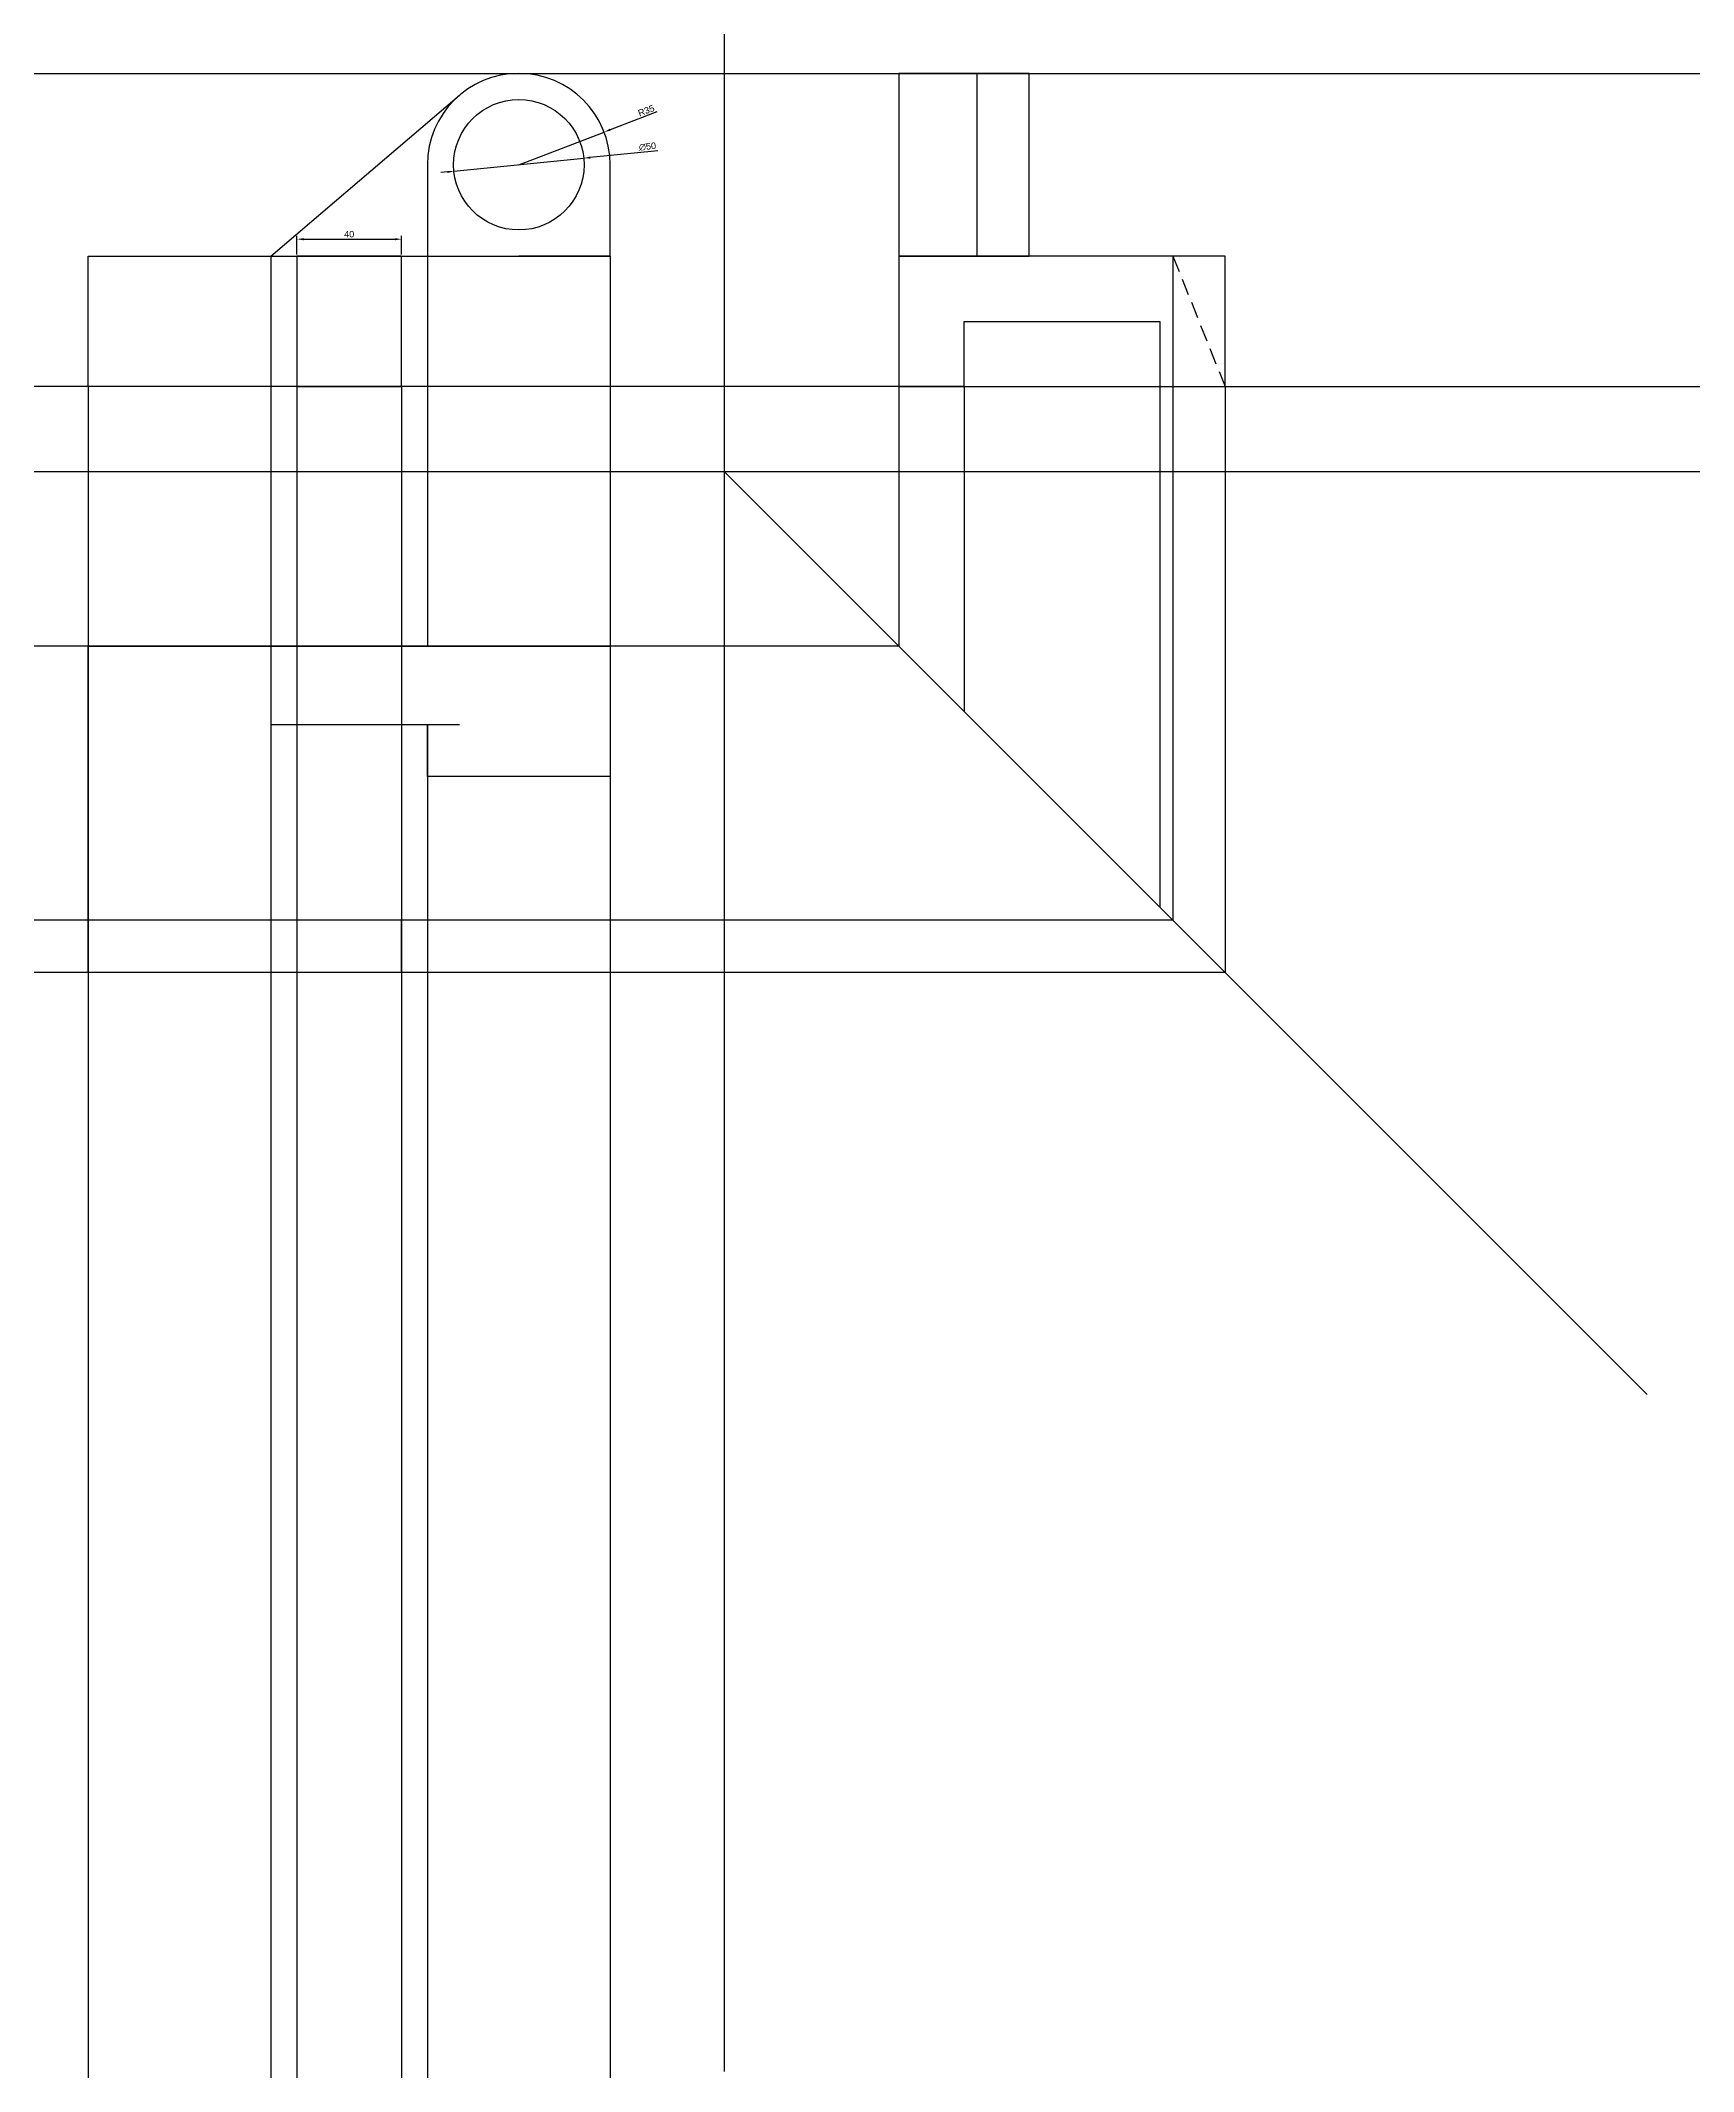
# Model space of a CAD drawing. Header units: millimetres. Extents: x 1798 to 3724, y 722 to 1977.
# Drawn here: x 2431 to 3064, y 722 to 1500 of the extents above; entities that cross this region are included whole.
import ezdxf

# ---------------------------------------------------------------- set-up
doc = ezdxf.new("R2010")
doc.units = ezdxf.units.MM
doc.linetypes.add('HIDDEN', pattern=[9.525, 6.35, -3.175])
doc.styles.get("Standard").update_dxf_attribs({"font": 'arial.ttf'})
doc.dimstyles.new('ISO-25', dxfattribs={"dimtxt": 2.5, "dimasz": 2.5, "dimexe": 1.25, "dimexo": 0.625, "dimtad": 1, "dimtxsty": 'Standard', "dimcen": 2.5, "dimadec": 0, "dimazin": 0, "dimtfac": 1, "dimtmove": 0, "dimatfit": 3, "dimfxl": 1, "dimarcsym": 0})

# ---------------------------------------------------------------- blocks, each defined once
blk = doc.blocks.new('*D2')
at = {"color": 0, "lineweight": -2, "transparency": 16777216}
for p, q in [((2529.06, 1417.88), (2529.06, 1424.98)), ((2569.06, 1417.88), (2569.06, 1424.98)), ((2531.56, 1423.73), (2566.56, 1423.73))]:
    blk.add_line(p, q, dxfattribs=at)
at = {"color": 0, "transparency": 16777216}
for points in [[(2531.56, 1424.14), (2531.56, 1423.31), (2529.06, 1423.73)], [(2566.56, 1424.14), (2566.56, 1423.31), (2569.06, 1423.73)]]:
    blk.add_solid(points, dxfattribs=at)
at = {"layer": 'Defpoints', "color": 0, "transparency": 16777216}
for p in [(2529.06, 1417.25), (2569.06, 1423.73), (2569.06, 1417.25)]:
    blk.add_point(p, dxfattribs=at)
at = {"color": 0, "transparency": 16777216, "insert": (2549.06, 1425.63), "char_height": 2.5, "attachment_point": 5}
blk.add_mtext('40', dxfattribs=at)
blk = doc.blocks.new('*D3')
at = {"color": 0, "lineweight": -2, "transparency": 16777216}
for p, q in [((2667.3, 1457.62), (2641.42, 1455.01)), ((2586.69, 1449.5), (2584.21, 1449.25)), ((2589.18, 1449.75), (2638.93, 1454.76))]:
    blk.add_line(p, q, dxfattribs=at)
at = {"color": 0, "transparency": 16777216}
for points in [[(2641.37, 1455.42), (2641.46, 1454.6), (2638.93, 1454.76)], [(2586.65, 1449.91), (2586.74, 1449.08), (2589.18, 1449.75)]]:
    blk.add_solid(points, dxfattribs=at)
at = {"layer": 'Defpoints', "color": 0, "transparency": 16777216}
for p in [(2589.18, 1449.75), (2638.93, 1454.76)]:
    blk.add_point(p, dxfattribs=at)
at = {"color": 0, "transparency": 16777216, "insert": (2663.35, 1459.2), "char_height": 2.5, "attachment_point": 5, "rotation": 5.75417}
blk.add_mtext('∅50', dxfattribs=at)
blk = doc.blocks.new('*D4')
at = {"color": 0, "lineweight": -2, "transparency": 16777216}
for p, q in [((2666.93, 1472.52), (2649.07, 1465.67)), ((2614.06, 1452.25), (2646.74, 1464.78))]:
    blk.add_line(p, q, dxfattribs=at)
at = {"color": 0, "transparency": 16777216}
blk.add_solid([(2648.92, 1466.06), (2649.22, 1465.28), (2646.74, 1464.78)], dxfattribs=at)
at = {"layer": 'Defpoints', "color": 0, "transparency": 16777216}
for p in [(2646.74, 1464.78), (2614.06, 1452.25)]:
    blk.add_point(p, dxfattribs=at)
at = {"color": 0, "transparency": 16777216, "insert": (2662.87, 1473), "char_height": 2.5, "attachment_point": 5, "rotation": 20.96659}
blk.add_mtext('R35', dxfattribs=at)

msp = doc.modelspace()

# ---------------------------------------------------------------- linework, layer by layer
for p, q in [((2692.793, 1977.394), (2692.793, 721.758)), ((2579.055, 1417.253), (2579.055, 1267.809)), ((2864.652, 1417.253), (2864.652, 1162.809)), ((2759.652, 1367.253), (2759.652, 1267.809)), ((2784.652, 1367.253), (2859.652, 1367.253)), ((2784.652, 1367.253), (2784.652, 1242.809)), ((2859.652, 1367.253), (2859.652, 1167.809)), ((2884.652, 1367.253), (2884.652, 1142.809)), ((1797.576, 1334.667), (3723.95, 1334.667)), ((2692.793, 1334.667), (3046.346, 981.114))]:
    msp.add_line(p, q)
at = {"lineweight": 30}
for p, q in [((2789.652, 1487.253), (2759.652, 1487.253)), ((2759.652, 1487.253), (2759.652, 1417.253)), ((2789.652, 1417.253), (2789.652, 1487.253)), ((2809.652, 1487.253), (2789.652, 1487.253)), ((2809.652, 1417.253), (2809.652, 1487.253)), ((2809.652, 1487.253), (2809.652, 1487.253)), ((2519.055, 1417.253), (2591.348, 1478.887)), ((2579.055, 1452.253), (2579.055, 1417.253)), ((2649.055, 1417.253), (2649.055, 1452.253)), ((2449.055, 1367.253), (2449.055, 1417.253)), ((2449.055, 1417.253), (2529.055, 1417.253)), ((2449.055, 1417.253), (2519.055, 1417.253)), ((2529.055, 1417.253), (2529.055, 1367.253)), ((2569.055, 1417.253), (2529.055, 1417.253)), ((2529.055, 1417.253), (2649.055, 1417.253)), ((2569.055, 1367.253), (2569.055, 1417.253)), ((2649.055, 1417.253), (2614.055, 1417.253)), ((2649.055, 1417.253), (2649.055, 1367.253)), ((2884.652, 1417.253), (2759.652, 1417.253)), ((2759.652, 1417.253), (2759.652, 1367.253)), ((2759.652, 1417.253), (2789.652, 1417.253)), ((2789.652, 1417.253), (2809.652, 1417.253)), ((2884.652, 1417.253), (2864.652, 1417.253)), ((2884.652, 1367.253), (2884.652, 1417.253)), ((2784.652, 1367.253), (2784.652, 1392.253)), ((2784.652, 1392.253), (2859.652, 1392.253)), ((2859.652, 1392.253), (2859.652, 1367.253)), ((2529.055, 1367.253), (2449.055, 1367.253)), ((2569.055, 1367.253), (2529.055, 1367.253)), ((2529.055, 1367.253), (2569.055, 1367.253)), ((2649.055, 1367.253), (2569.055, 1367.253)), ((2759.652, 1367.253), (2784.652, 1367.253)), ((2759.652, 1367.253), (2784.652, 1367.253)), ((2859.652, 1367.253), (2884.652, 1367.253)), ((2449.055, 1267.809), (2649.055, 1267.809)), ((2449.055, 1142.809), (2449.055, 1267.809)), ((2519.055, 1267.809), (2519.055, 1237.809)), ((2591.348, 1267.809), (2519.055, 1267.809)), ((2579.055, 1267.809), (2649.055, 1267.809)), ((2649.055, 1267.809), (2649.055, 1217.809)), ((2649.055, 1267.809), (2649.055, 1217.809)), ((2649.055, 1267.809), (2649.055, 1142.809)), ((2519.055, 1237.809), (2591.348, 1237.809)), ((2579.055, 1217.809), (2579.055, 1237.809)), ((2649.055, 1217.809), (2579.055, 1217.809)), ((2569.055, 1162.809), (2529.055, 1162.809)), ((2529.055, 1162.809), (2529.055, 1142.809)), ((2569.055, 1142.809), (2569.055, 1162.809)), ((2649.055, 1142.809), (2449.055, 1142.809)), ((2529.055, 1142.809), (2529.055, 1142.809))]:
    msp.add_line(p, q, dxfattribs=at)
at = {"linetype": 'HIDDEN', "lineweight": 30}
msp.add_line((2864.652, 1417.253), (2884.652, 1367.253), dxfattribs=at)
msp.add_xline((2614.055, 1487.253), (1, 0))
for p, direction in [((2519.055, 1417.253), (0, -1)), ((2784.652, 1367.253), (-1, 0)), ((2449.055, 1367.253), (0, -1)), ((2529.055, 1367.253), (0, -1)), ((2569.055, 1367.253), (0, -1)), ((2649.055, 1367.253), (0, -1)), ((2859.652, 1367.253), (1, 0)), ((2759.652, 1267.809), (-1, 0)), ((2579.055, 1237.809), (0, -1)), ((2864.652, 1162.809), (-1, 0)), ((2884.652, 1142.809), (-1, 0))]:
    msp.add_ray(p, direction)
at = {"lineweight": 30}
msp.add_circle((2614.055, 1452.253), 25, dxfattribs=at)
msp.add_arc((2614.055, 1452.253), 35, 0, 180, dxfattribs=at)

# ---------------------------------------------------------------- dimensions: what is measured, and where the dimension line sits
dim = msp.add_radius_dim(center=(2614.055, 1452.253), mpoint=(2646.738, 1464.777), dimstyle='ISO-25')
dim.commit()
dim.dimension.update_dxf_attribs({"geometry": '*D4', "text_midpoint": (2663.55, 1471.219), "dimtype": 164})
dim = msp.add_diameter_dim_2p(p1=(2589.181, 1449.747), p2=(2638.929, 1454.76), dimstyle='ISO-25')
dim.commit()
dim.dimension.update_dxf_attribs({"geometry": '*D3', "text_midpoint": (2663.55, 1457.241), "dimtype": 163})
dim = msp.add_linear_dim(base=(2569.055, 1423.727), p1=(2529.055, 1417.253), p2=(2569.055, 1417.253), dimstyle='ISO-25')
dim.commit()
dim.dimension.update_dxf_attribs({"geometry": '*D2', "text_midpoint": (2549.055, 1425.629)})

doc.saveas('drawing.dxf')
